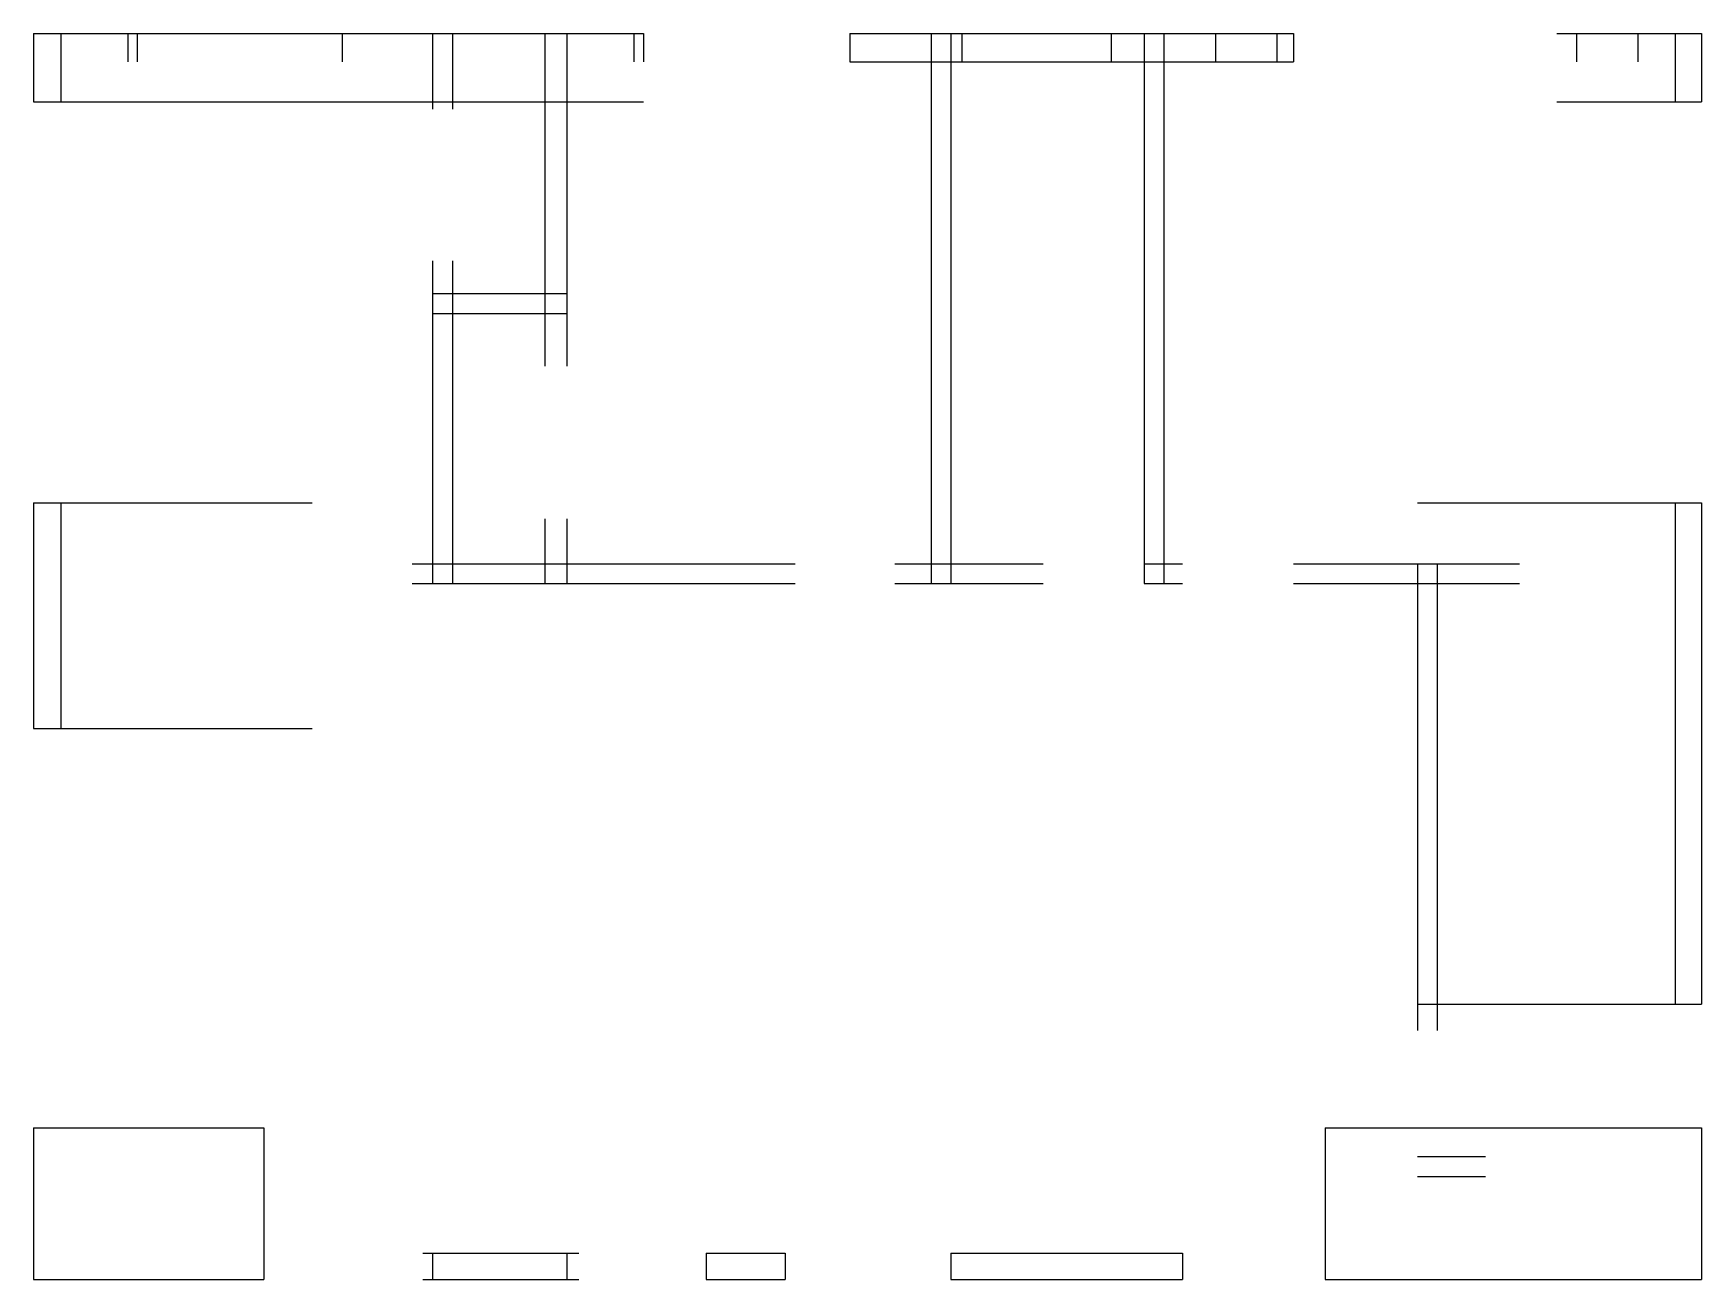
# Model space of a CAD drawing. Header units: millimetres. Extents: x 22 to 174, y 73 to 186.
import ezdxf

# ---------------------------------------------------------------- set-up
doc = ezdxf.new("R2010")
doc.units = ezdxf.units.MM
doc.layers.add('WALL', color=7, linetype='Continuous')

msp = doc.modelspace()

# ---------------------------------------------------------------- linework, layer by layer
at = {"layer": 'WALL'}
for p, q in [((21.7, 186.4), (77.3, 186.4)), ((21.7, 186.4), (21.7, 180.16)), ((24.19, 186.4), (24.19, 180.16)), ((30.3, 186.4), (30.3, 183.8)), ((31.15, 186.4), (31.15, 183.8)), ((49.85, 186.4), (49.85, 183.8)), ((58.07, 186.4), (58.07, 179.5)), ((59.9, 186.4), (59.9, 179.5)), ((68.3, 186.4), (68.3, 156.1)), ((70.3, 186.4), (70.3, 156.1)), ((76.4, 186.4), (76.4, 183.8)), ((77.3, 186.4), (77.3, 183.8)), ((96.1, 186.4), (136.5, 186.4)), ((96.1, 186.4), (96.1, 183.8)), ((103.5, 186.4), (103.5, 136.3)), ((105.29, 186.4), (105.29, 136.3)), ((106.3, 186.4), (106.3, 183.8)), ((119.9, 186.4), (119.9, 183.8)), ((122.9, 186.4), (122.9, 136.3)), ((124.7, 186.4), (124.7, 136.3)), ((129.4, 186.4), (129.4, 183.8)), ((135, 186.4), (135, 183.8)), ((136.5, 186.4), (136.5, 183.8)), ((160.5, 186.4), (173.7, 186.4)), ((162.3, 186.4), (162.3, 183.8)), ((167.9, 186.4), (167.9, 183.8)), ((171.29, 186.4), (171.29, 180.16)), ((173.7, 186.4), (173.7, 180.16)), ((96.1, 183.8), (136.5, 183.8)), ((21.7, 180.16), (77.3, 180.16)), ((160.5, 180.16), (173.7, 180.16)), ((58.07, 165.7), (58.07, 136.3)), ((59.9, 165.7), (59.9, 136.3)), ((58.07, 162.7), (70.3, 162.7)), ((58.07, 160.9), (70.3, 160.9)), ((21.7, 143.65), (47.1, 143.65)), ((21.7, 143.65), (21.7, 123.1)), ((24.19, 143.65), (24.19, 123.1)), ((147.8, 143.65), (173.7, 143.65)), ((171.29, 143.65), (171.29, 98)), ((173.7, 143.65), (173.7, 98)), ((68.3, 142.2), (68.3, 136.3)), ((70.3, 142.2), (70.3, 136.3)), ((56.2, 138.1), (91.1, 138.1)), ((100.2, 138.1), (113.7, 138.1)), ((122.9, 138.1), (126.4, 138.1)), ((136.5, 138.1), (157.1, 138.1)), ((147.8, 138.1), (147.8, 95.6)), ((149.6, 138.1), (149.6, 95.6)), ((56.2, 136.3), (91.1, 136.3)), ((100.2, 136.3), (113.7, 136.3)), ((122.9, 136.3), (126.4, 136.3)), ((136.5, 136.3), (157.1, 136.3)), ((21.7, 123.1), (47.1, 123.1)), ((147.8, 98), (173.7, 98)), ((21.7, 86.72), (42.7, 86.72)), ((21.7, 86.72), (21.7, 72.9)), ((42.7, 86.72), (42.7, 72.9)), ((139.4, 86.72), (173.7, 86.72)), ((139.4, 86.72), (139.4, 72.9)), ((173.7, 86.72), (173.7, 72.9)), ((147.8, 84.1), (154, 84.1)), ((147.8, 82.3), (154, 82.3)), ((57.2, 75.3), (71.4, 75.3)), ((58.07, 75.3), (58.07, 72.9)), ((70.3, 75.3), (70.3, 72.9)), ((83, 75.3), (90.2, 75.3)), ((83, 75.3), (83, 72.9)), ((90.2, 75.3), (90.2, 72.9)), ((105.29, 75.3), (126.4, 75.3)), ((105.29, 75.3), (105.29, 72.9)), ((126.4, 75.3), (126.4, 72.9)), ((21.7, 72.9), (42.7, 72.9)), ((57.2, 72.9), (71.4, 72.9)), ((83, 72.9), (90.2, 72.9)), ((105.29, 72.9), (126.4, 72.9)), ((139.4, 72.9), (173.7, 72.9))]:
    msp.add_line(p, q, dxfattribs=at)

doc.saveas('drawing.dxf')
